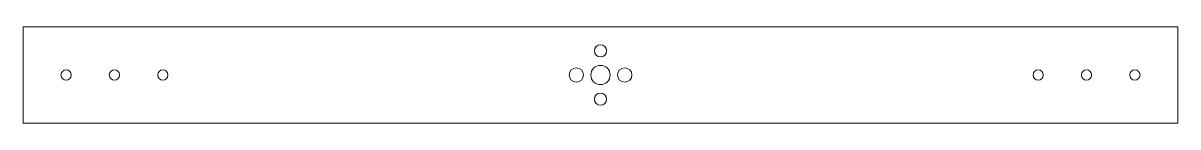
# Model space of a CAD drawing. Header units: inches. Extents: x -11.3 to 0.7, y -1 to 0.
import ezdxf

# ---------------------------------------------------------------- set-up
doc = ezdxf.new("R2010")
doc.units = ezdxf.units.IN
doc.header["$MEASUREMENT"] = 0

msp = doc.modelspace()

# ---------------------------------------------------------------- linework, layer by layer
at = {"color": 7, "linetype": 'Continuous', "lineweight": 15}
for p, q in [((-11.271, 0), (0.671, 0)), ((-11.271, -1), (-11.271, 0)), ((0.671, 0), (0.671, -1)), ((0.671, -1), (-11.271, -1))]:
    msp.add_line(p, q, dxfattribs=at)
for centre, radius in [((-5.3, -0.25), 0.0625), ((-10.826, -0.5), 0.0533), ((-10.326, -0.5), 0.0533), ((-9.826, -0.5), 0.0532), ((-5.55, -0.5), 0.0747), ((-5.3, -0.5), 0.1), ((-5.05, -0.5), 0.0748), ((-0.774, -0.5), 0.0532), ((-0.274, -0.5), 0.0532), ((0.226, -0.5), 0.0532), ((-5.3, -0.75), 0.0625)]:
    msp.add_circle(centre, radius, dxfattribs=at)

doc.saveas('drawing.dxf')
